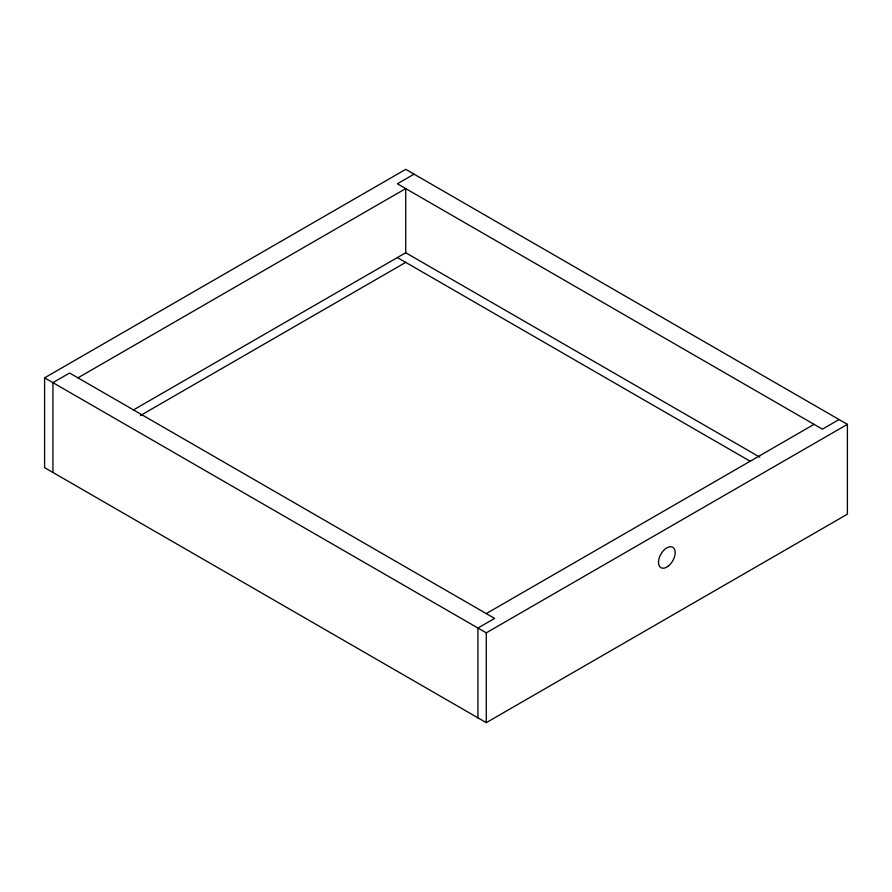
<?xml version="1.0" encoding="UTF-8"?>
<svg xmlns="http://www.w3.org/2000/svg" width="892" height="892" viewBox="0 0 892 892"><rect width="100%" height="100%" fill="white"/><g stroke="black" fill="none" stroke-linecap="round" stroke-linejoin="round"><path stroke-width="1.34" d="M44.6 377.84L405.726 169.346L847.4 424.347L847.4 514.16L486.274 722.654L44.6 467.653L44.6 377.84L486.274 632.841L847.4 424.347M414.055 174.163L397.386 183.785L822.402 429.163L839.071 419.541M77.939 377.84L405.726 188.591L405.726 252.748L759.861 457.206M133.365 409.986L405.726 252.748M140.423 415.538L405.726 262.371M486.274 613.596L814.062 424.347M397.386 257.554L750.25 461.287M486.274 632.841L486.274 722.654M477.945 717.837L477.945 628.024L494.614 618.401L69.598 373.023L52.929 382.646L52.929 472.459M668.576 565.874A11.786 6.801 -60 0 0 673.036 547.443A11.786 6.801 -60 0 0 658.909 559.061A11.786 6.801 -60 0 0 668.576 565.874"/></g></svg>
